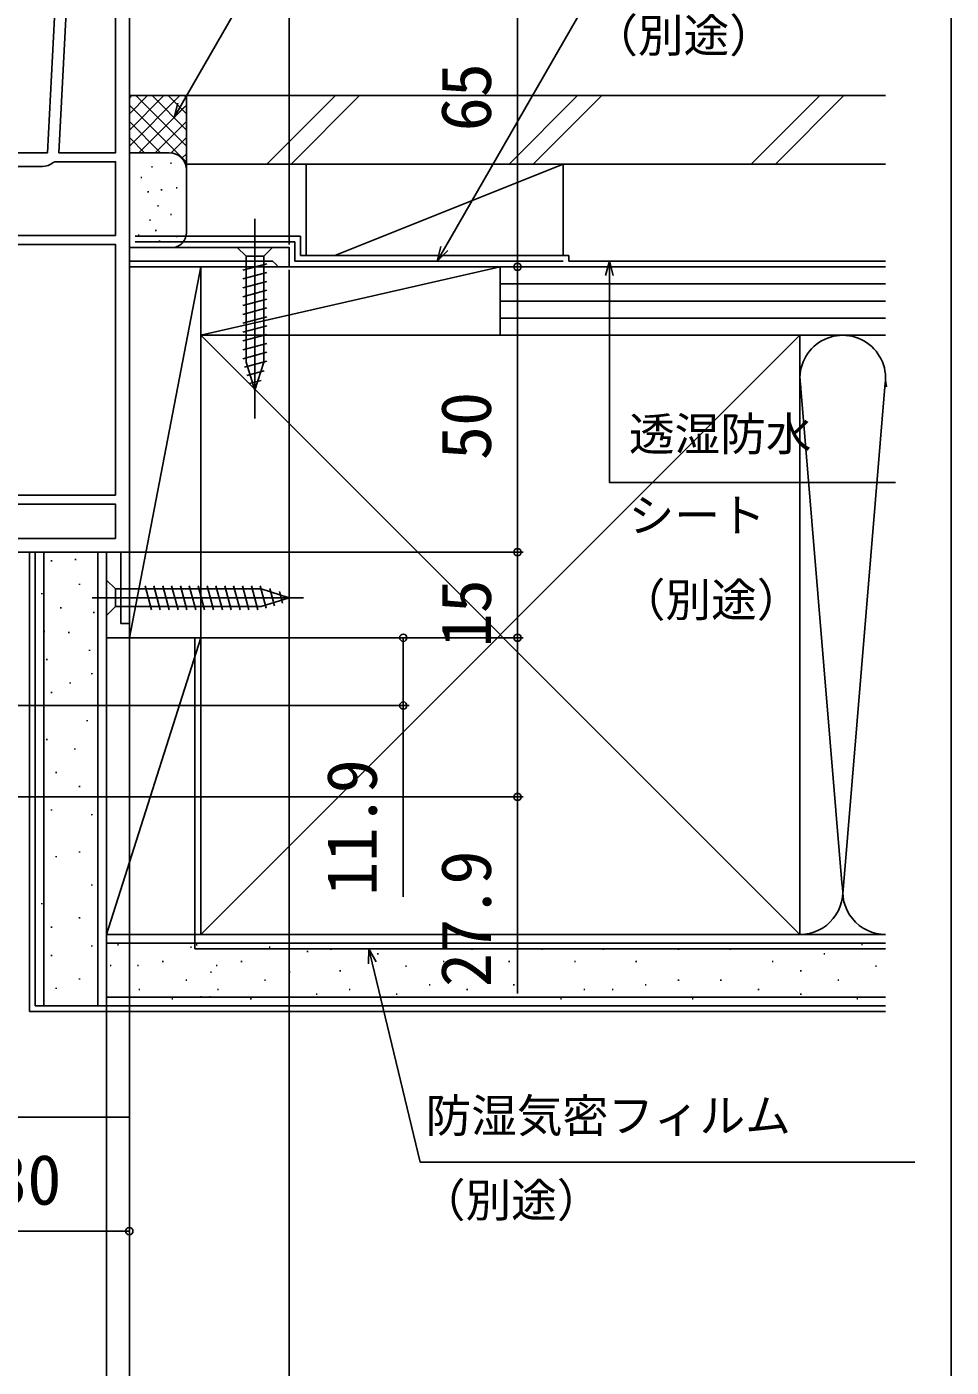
# Model space of a CAD drawing. Units: millimetres, scale not verified. Extents: x -525 to 525, y -783 to 778.
# Drawn here: x 363 to 525, y -639.5 to -404.6 of the extents above; entities that cross this region are included whole.
import ezdxf
from ezdxf.enums import TextEntityAlignment as Align

# ---------------------------------------------------------------- set-up
doc = ezdxf.new("R2010")
doc.units = ezdxf.units.MM
doc.header["$LTSCALE"] = 4
for name, color, linetype in [('0-3_YKK_11', 7, 'Continuous'), ('0-5_YKK_12', 2, 'Continuous'), ('0-6_YKK_13', 4, 'Continuous'), ('0-8_YKK_D', 6, 'Continuous'), ('0-9_YKK_ZWAK', 7, 'Continuous'), ('0-A_YSS_K', 3, 'Continuous'), ('0-B_YSS_KE', 3, 'Continuous')]:
    doc.layers.add(name, color=color, linetype=linetype)
doc.styles.add('ＭＳ ゴシック', font='')
doc.styles.get('ＭＳ ゴシック').set_extended_font_data('MS Gothic')

msp = doc.modelspace()

# ---------------------------------------------------------------- linework, layer by layer
at = {"layer": '0-3_YKK_11'}
for points in [[(381, -382.7), (381, -443.3), (409, -443.3), (409, -446.7), (407.1, -446.7), (406.6, -446.2), (406.1, -445.7), (381, -445.7), (381, -496.7), (379.5, -496.7), (379.5, -509.2), (381, -509.2), (381, -511.7), (377, -511.7), (377, -496.7), (325, -496.7), (325, -494.9), (327, -494.9), (327, -486.7), (330.3, -486.7)], [(352.174, -432.915), (357.8, -433.907), (357.8, -429.1), (352.444, -429.1), (351.576, -429.642), (351, -429.323), (351, -426.7), (366.642, -426.7), (368.95, -382.648)], [(378.6, -441.2), (360.2, -441.2), (360.2, -429.1), (365.767, -429.1)], [(367.635, -428.418), (367.958, -428.3), (378.6, -428.3), (378.6, -441.2)], [(378.6, -486.7), (378.6, -442.8), (359.8, -442.8), (359.455, -442.938)], [(357.6, -485.3), (357.6, -486.7), (378.6, -486.7)]]:
    msp.add_lwpolyline(points, dxfattribs=at)
for points in [[(368.644, -426.7), (370.877, -384.1), (378.6, -384.1), (378.6, -426.7)], [(378.6, -494.3), (352.6, -494.3), (352.6, -488.3), (378.6, -488.3)]]:
    msp.add_lwpolyline(points, close=True, dxfattribs=at)
msp.add_arc((365.767, -426.2), 2.9, 269.99999, 310.11919, dxfattribs=at)
at = {"layer": '0-5_YKK_12'}
msp.add_line((377.5, -511.7), (377, -511.7), dxfattribs=at)
at = {"layer": '0-6_YKK_13'}
for p, q in [((403.001, -438.3), (403.001, -473.3)), ((406.101, -443.3), (399.901, -443.3)), ((399.901, -443.3), (401.451, -444.85)), ((406.101, -443.3), (404.551, -444.85)), ((400.901, -447.276), (405.101, -446.151)), ((401.451, -444.85), (401.451, -463.384)), ((404.551, -444.85), (401.451, -444.85)), ((404.551, -463.384), (404.551, -444.85)), ((400.901, -448.829), (405.101, -447.704)), ((400.901, -450.382), (405.101, -449.257)), ((400.901, -451.935), (405.101, -450.81)), ((400.901, -453.488), (405.101, -452.363)), ((400.901, -455.041), (405.101, -453.916)), ((400.901, -456.594), (405.101, -455.469)), ((400.901, -458.147), (405.101, -457.021)), ((400.901, -459.7), (405.101, -458.574)), ((400.901, -461.253), (405.101, -460.127)), ((400.901, -462.806), (405.101, -461.68)), ((401.159, -464.289), (405.101, -463.233)), ((403.001, -468.3), (401.451, -463.384)), ((401.611, -465.721), (404.647, -464.908)), ((403.001, -468.3), (404.551, -463.384)), ((402.062, -467.153), (404.112, -466.604)), ((377.001, -501.6), (378.551, -503.15)), ((383.746, -502.6), (384.871, -506.8)), ((385.299, -502.6), (386.424, -506.8)), ((386.852, -502.6), (387.977, -506.8)), ((388.404, -502.6), (389.53, -506.8)), ((389.957, -502.6), (391.083, -506.8)), ((391.51, -502.6), (392.636, -506.8)), ((393.063, -502.6), (394.189, -506.8)), ((394.616, -502.6), (395.742, -506.8)), ((396.169, -502.6), (397.295, -506.8)), ((397.722, -502.6), (398.847, -506.8)), ((399.275, -502.6), (400.4, -506.8)), ((400.828, -502.6), (401.953, -506.8)), ((402.381, -502.6), (403.506, -506.8)), ((403.934, -502.6), (404.99, -506.541)), ((374.501, -504.7), (411.501, -504.7)), ((378.551, -503.15), (404.085, -503.15)), ((409.001, -504.7), (404.085, -503.15)), ((409.001, -504.7), (404.085, -506.25)), ((409.001, -504.7), (404.085, -506.25)), ((405.608, -503.053), (406.422, -506.089)), ((407.304, -503.588), (407.854, -505.638)), ((378.551, -506.25), (404.085, -506.25))]:
    msp.add_line(p, q, dxfattribs=at)
msp.add_lwpolyline([(377.001, -501.6), (377.001, -507.8), (378.551, -506.25), (378.551, -503.15)], dxfattribs=at)
at = {"layer": '0-8_YKK_D'}
for p, q in [((381, -508.7), (381, -340.7)), ((409, -442.8), (409, -360.7)), ((449, -381.7), (449, -446.7)), ((409, -447.2), (409, -736.7)), ((409.19, -446.7), (450, -446.7)), ((412.5, -446.7), (450, -446.7)), ((449, -446.7), (449, -496.7)), ((376.031, -496.7), (450, -496.7)), ((377.031, -496.7), (450, -496.7)), ((449, -496.7), (449, -511.7)), ((381, -511.45), (380.999, -656.7)), ((381, -511.45), (381, -736.7)), ((381, -511.81), (381, -716.7)), ((381.113, -511.7), (450, -511.7)), ((381.113, -511.7), (430, -511.7)), ((382, -511.7), (450, -511.7)), ((377, -512.2), (376.999, -656.7)), ((381, -512.45), (381, -676.7)), ((381, -513.45), (381, -616.7)), ((381, -515.7), (381, -736.7)), ((351, -523.6), (430, -523.6)), ((152.001, -539.6), (450, -539.6)), ((351, -615.7), (381, -615.7))]:
    msp.add_line(p, q, dxfattribs=at)
for points in [[(388.828, -420.558), (390.101, -418.348), (434.303, -341.583), (488.318, -341.583)], [(434.921, -445.7), (436.193, -443.49), (461.797, -399.004), (518.867, -399.004)], [(390.693, -418.689), (388.828, -420.558), (389.509, -418.007)], [(436.785, -443.831), (434.921, -445.7), (435.601, -443.149)], [(464.428, -448.25), (465.111, -445.7), (465.794, -448.25)], [(465.111, -445.7), (465.111, -448.25), (465.111, -484.491), (515.244, -484.491)], [(429, -511.7), (429, -523.6), (429, -557.082)], [(449, -511.7), (449, -539.6), (449, -574.037)], [(422.908, -568.839), (422.978, -566.2), (424.237, -568.52)], [(422.978, -566.2), (423.573, -568.68), (431.96, -603.632), (518.652, -603.632)]]:
    msp.add_lwpolyline(points, dxfattribs=at)
for centre in [(449, -446.7), (449, -446.7), (449, -496.7), (449, -496.7), (429, -511.7), (449, -511.7), (449, -511.7), (429, -523.6), (449, -539.6), (381, -615.7)]:
    msp.add_circle(centre, 0.637, dxfattribs=at)
at = {"layer": '0-9_YKK_ZWAK'}
msp.add_lwpolyline([(-525, -782.7), (525, -782.7), (525, 747.3)], dxfattribs=at)
at = {"layer": '0-A_YSS_K'}
for p, q in [((391, -416.7), (381, -416.7)), ((381, -425.558), (389.858, -416.7)), ((381, -422.729), (387.029, -416.7)), ((381, -419.901), (384.201, -416.7)), ((381, -417.073), (381.373, -416.7)), ((382.142, -416.7), (391, -425.558)), ((384.971, -416.7), (391, -422.729)), ((387.799, -416.7), (391, -419.901)), ((390.627, -416.7), (391, -417.073)), ((391, -429.7), (391, -416.7)), ((417.11, -416.7), (405.11, -428.7)), ((421.353, -416.7), (409.353, -428.7)), ((459.537, -416.7), (447.537, -428.7)), ((463.779, -416.7), (451.779, -428.7)), ((501.963, -416.7), (489.963, -428.7)), ((506.206, -416.7), (494.206, -428.7)), ((381, -418.386), (391, -428.386)), ((382.686, -426.7), (391, -418.386)), ((381, -421.215), (386.485, -426.7)), ((385.515, -426.7), (391, -421.215)), ((381, -424.043), (383.675, -426.718)), ((388.325, -426.718), (391, -424.043)), ((388, -426.7), (381, -426.7)), ((390.205, -427.666), (391, -426.872)), ((384.857, -429.195), (385.057, -429.195)), ((388.195, -428.528), (388.395, -428.528)), ((391, -440.8), (391, -429.7)), ((412, -428.7), (412, -444.7)), ((412, -428.7), (457, -428.7)), ((417, -444.7), (457, -428.7)), ((457, -428.7), (457, -444.7)), ((383.001, -431.026), (383.201, -431.026)), ((384.189, -433.535), (384.389, -433.535)), ((386.526, -433.201), (386.726, -433.201)), ((389.196, -432.867), (389.396, -432.867)), ((385.923, -435.994), (386.123, -435.994)), ((384.523, -438.542), (384.723, -438.542)), ((388.195, -437.541), (388.395, -437.541)), ((382.54, -441.151), (382.74, -441.151)), ((385.544, -440.32), (385.744, -440.32)), ((389.196, -441.382), (389.396, -441.382)), ((381.3, -443.3), (388, -443.3)), ((386.192, -442.214), (386.392, -442.214)), ((381, -511.7), (393.5, -446.7)), ((446, -446.7), (393.5, -458.7)), ((457, -446.7), (412, -446.7)), ((446, -458.7), (446, -446.7)), ((513.503, -446.7), (446, -446.7)), ((513.503, -449.7), (446, -449.7)), ((513.503, -452.7), (446, -452.7)), ((513.503, -455.7), (446, -455.7)), ((393.503, -563.7), (498.503, -458.7)), ((393.503, -458.7), (498.503, -563.7)), ((446, -458.7), (513.503, -458.7)), ((498.503, -458.7), (513.503, -458.7)), ((498.509, -465.894), (505.845, -554.668)), ((513.345, -467.732), (506.003, -556.581)), ((363.502, -577.2), (363.502, -496.7)), ((366.002, -576.2), (366.002, -496.7)), ((371.555, -497.892), (371.555, -498.092)), ((375.502, -576.2), (375.502, -496.7)), ((367.343, -498.119), (367.343, -498.319)), ((372.288, -502.24), (372.288, -502.44)), ((365.695, -503.888), (365.695, -504.088)), ((368.992, -506.361), (368.992, -506.561)), ((374.783, -507.182), (374.783, -507.382)), ((366.098, -510.5), (366.098, -510.7)), ((370.385, -510.69), (370.385, -510.89)), ((377.002, -563.7), (377.002, -511.251)), ((393.503, -511.7), (377.002, -511.7)), ((393.503, -511.7), (377.002, -563.7)), ((393.503, -563.7), (393.503, -511.7)), ((374.003, -513.808), (374.003, -514.008)), ((366.519, -515.426), (366.519, -515.626)), ((374.437, -517.899), (374.437, -518.099)), ((367.343, -521.195), (367.343, -521.395)), ((370.64, -519.547), (370.64, -519.747)), ((373.613, -526.14), (373.613, -526.34)), ((366.519, -529.437), (366.519, -529.637)), ((371.464, -531.085), (371.464, -531.285)), ((368.168, -535.206), (368.168, -535.406)), ((372.288, -537.679), (372.288, -537.879)), ((367.343, -541.799), (367.343, -541.999)), ((374.437, -542.624), (374.437, -542.824)), ((372.288, -549.148), (372.288, -549.348)), ((368.168, -549.972), (368.168, -550.172)), ((374.437, -554.917), (374.437, -555.117)), ((365.695, -558.214), (365.695, -558.414)), ((372.288, -560.686), (372.288, -560.886)), ((367.343, -562.335), (367.343, -562.535)), ((393.503, -563.7), (377.002, -563.7)), ((498.503, -563.7), (513.503, -563.7)), ((374.437, -565.631), (374.437, -565.831)), ((513.503, -565.2), (377.002, -565.2)), ((378.913, -565.53), (379.113, -565.53)), ((391.711, -565.919), (391.911, -565.919)), ((392.686, -565.53), (392.886, -565.53)), ((405.484, -565.919), (405.684, -565.919)), ((509.263, -565.442), (509.463, -565.442)), ((367.343, -567.28), (367.343, -567.48)), ((386.769, -568.414), (386.969, -568.414)), ((400.542, -568.414), (400.742, -568.414)), ((412.11, -566.699), (412.31, -566.699)), ((416.201, -566.266), (416.401, -566.266)), ((424.443, -567.09), (424.643, -567.09)), ((435.981, -568.414), (436.181, -568.414)), ((440.926, -566.266), (441.126, -566.266)), ((447.451, -568.414), (447.651, -568.414)), ((453.22, -566.266), (453.42, -566.266)), ((458.989, -568.414), (459.189, -568.414)), ((463.934, -566.266), (464.134, -566.266)), ((469.703, -568.414), (469.903, -568.414)), ((477.12, -566.266), (477.32, -566.266)), ((486.186, -566.266), (486.386, -566.266)), ((493.604, -568.414), (493.804, -568.414)), ((502.669, -567.09), (502.869, -567.09)), ((377.619, -569.148), (377.819, -569.148)), ((382.421, -569.148), (382.621, -569.148)), ((395.219, -570.317), (395.419, -570.317)), ((396.194, -569.148), (396.394, -569.148)), ((408.992, -570.317), (409.192, -570.317)), ((417.85, -570.062), (418.05, -570.062)), ((429.388, -569.238), (429.588, -569.238)), ((498.549, -570.062), (498.749, -570.062)), ((511.735, -569.238), (511.935, -569.238)), ((368.168, -573.049), (368.168, -573.249)), ((372.288, -571.401), (372.288, -571.601)), ((390.89, -571.711), (391.09, -571.711)), ((404.663, -571.711), (404.863, -571.711)), ((433.509, -572.535), (433.709, -572.535)), ((448.275, -572.535), (448.475, -572.535)), ((471.351, -572.535), (471.551, -572.535)), ((477.12, -571.711), (477.32, -571.711)), ((484.538, -571.711), (484.738, -571.711)), ((505.142, -571.711), (505.342, -571.711)), ((513.503, -574.7), (377.002, -574.7)), ((382.649, -573.359), (382.849, -573.359)), ((388.418, -575.007), (388.618, -575.007)), ((393.466, -574.605), (393.666, -574.605)), ((395.029, -574.605), (395.229, -574.605)), ((396.421, -573.359), (396.621, -573.359)), ((402.191, -575.007), (402.391, -575.007)), ((408.802, -574.605), (409.002, -574.605)), ((413.729, -574.183), (413.929, -574.183)), ((419.498, -573.359), (419.698, -573.359)), ((427.74, -574.183), (427.94, -574.183)), ((440.102, -573.359), (440.302, -573.359)), ((456.516, -575.007), (456.716, -575.007)), ((460.637, -573.359), (460.837, -573.359)), ((465.582, -573.359), (465.782, -573.359)), ((479.593, -575.007), (479.793, -575.007)), ((491.131, -573.359), (491.331, -573.359)), ((498.549, -574.183), (498.749, -574.183)), ((508.439, -575.007), (508.639, -575.007)), ((513.503, -577.2), (363.502, -577.2)), ((381.003, -576.2), (381.003, -595.7)), ((381.003, -595.7), (223.591, -595.7))]:
    msp.add_line(p, q, dxfattribs=at)
for points in [[(393.5, -511.7), (393.5, -446.7), (381, -446.7), (381, -511.7)], [(446, -458.7), (446, -446.7), (393.5, -446.7), (393.5, -458.7)]]:
    msp.add_lwpolyline(points, close=True, dxfattribs=at)
for centre, radius, start, end in [((388, -429.7), 3, 360, 90), ((388.392, -440.721), 2.609, 261.34878, 358.26236), ((506.003, -466.2), 7.5, 348.21668, 191.78379), ((521.003, -466.2), 7.5, 180, 191.78379), ((498.503, -556.2), 7.5, 270, 11.78353), ((513.503, -556.2), 7.5, 168.21646, 270.03131)]:
    msp.add_arc(centre, radius, start, end, dxfattribs=at)
at = {"layer": '0-B_YSS_KE'}
for p, q in [((513.503, -428.7), (391, -428.7)), ((411, -441.3), (382, -441.3)), ((410, -442.3), (382, -442.3)), ((458, -444.7), (458, -445.7)), ((458, -445.7), (513.503, -445.7)), ((498.503, -472.665), (498.503, -458.7)), ((498.503, -563.7), (498.503, -466.2)), ((364.502, -576.2), (364.502, -496.7)), ((364.502, -496.7), (377.002, -496.7)), ((377.002, -576.2), (377.002, -496.7)), ((392.503, -511.7), (392.503, -566.2)), ((513.507, -563.7), (377.002, -563.7)), ((377.002, -576.2), (377.002, -563.7)), ((392.503, -566.2), (513.503, -566.2)), ((364.502, -576.2), (377.002, -576.2)), ((513.503, -576.2), (377.002, -576.2))]:
    msp.add_line(p, q, dxfattribs=at)
for points in [[(513.503, -416.7), (391, -416.7), (391, -428.7)], [(411, -441.3), (411, -444.7), (458, -444.7)], [(410, -442.3), (410, -445.7), (457, -445.7)], [(498.503, -458.7), (393.503, -458.7), (393.503, -563.7), (498.503, -563.7)]]:
    msp.add_lwpolyline(points, dxfattribs=at)

# ---------------------------------------------------------------- texts
at = {"layer": '0-8_YKK_D', "style": 'ＭＳ ゴシック'}
for s, height, p in [('（別途）', 5.865, (462.108, -410.84)), ('透湿防水', 5.865, (468.525, -480.682)), ('シート', 5.865, (468.479, -494.924)), ('（別途）', 5.865, (466.934, -509.758)), ('防湿気密フィルム', 5.865, (432.899, -600.131)), ('30', 8.798, (357.136, -613.7)), ('（別途）', 5.865, (431.899, -614.965))]:
    msp.add_text(s, height=height, dxfattribs=at).set_placement(p, align=Align.BOTTOM_LEFT)
for s, p in [('65', (447, -422.961)), ('50', (447, -480.564)), ('15', (447, -513.405)), ('11.9', (427, -556.923)), ('27.9', (447, -572.923))]:
    msp.add_text(s, height=8.798, rotation=90, dxfattribs=at).set_placement(p, align=Align.BOTTOM_LEFT)

doc.saveas('drawing.dxf')
